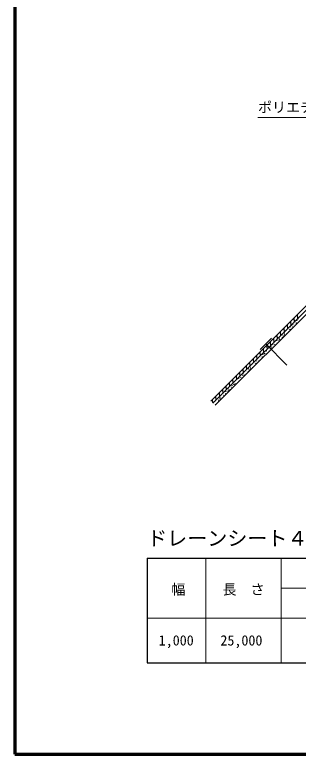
# Model space of a CAD drawing. Units: millimetres, scale not verified. Extents: x 200 to 8200, y 200 to 5825.
# Drawn here: x 200 to 1613, y 200 to 3891 of the extents above; entities that cross this region are included whole.
import ezdxf
from ezdxf.enums import TextEntityAlignment as Align

# ---------------------------------------------------------------- set-up
doc = ezdxf.new("R2010")
doc.units = ezdxf.units.MM
doc.header["$LTSCALE"] = 20
doc.layers.add('C-MTR', color=5, linetype='Continuous')
doc.layers.add('C-MTR-TXT', color=5, linetype='Continuous')
for name, color, linetype, lineweight in [('C-MTR-FRAM', 5, 'Continuous', 25), ('C-MTR-LINE', 5, 'Continuous', 13), ('C-STR', 7, 'Continuous', 25), ('C-STR-HTXT', 1, 'Continuous', 13), ('C-TTL', 2, 'Continuous', 70)]:
    doc.layers.add(name, color=color, linetype=linetype, lineweight=lineweight)
doc.styles.add('ＭＳ ゴシック', font='')
doc.styles.get('ＭＳ ゴシック').set_extended_font_data('MS Gothic')

msp = doc.modelspace()

# ---------------------------------------------------------------- linework, layer by layer
at = {"layer": 'C-MTR-FRAM'}
for p, q in [((860.7, 1179.02), (860.7, 656.02)), ((860.7, 1179.02), (4043.22, 1179.02)), ((860.7, 656.02), (4043.22, 656.02))]:
    msp.add_line(p, q, dxfattribs=at)
at = {"layer": 'C-MTR-LINE'}
for p, q in [((1152.4, 1179.02), (1152.4, 656.02)), ((1528.32, 1179.02), (1528.32, 656.02)), ((1528.32, 1029.02), (3384.89, 1029.02)), ((860.7, 879.02), (4043.22, 879.02))]:
    msp.add_line(p, q, dxfattribs=at)
at = {"layer": 'C-STR'}
for p, q in [((1177.93, 1962.8), (1811.24, 2596.12)), ((1188.53, 1952.19), (1821.85, 2585.52)), ((1199.14, 1941.59), (1832.46, 2574.91)), ((1591.96, 2376.83), (1593.66, 2357.33)), ((1608.93, 2393.8), (1610.63, 2374.3)), ((1541.05, 2325.92), (1542.75, 2306.41)), ((1558.02, 2342.89), (1559.72, 2323.39)), ((1574.99, 2359.86), (1576.69, 2340.36)), ((1507.1, 2291.98), (1508.81, 2272.47)), ((1524.08, 2308.95), (1525.78, 2289.44)), ((1479.67, 2275.76), (1423.1, 2219.19)), ((1473.16, 2258.04), (1474.87, 2238.53)), ((1490.13, 2275.01), (1491.84, 2255.5)), ((1439.22, 2224.1), (1440.93, 2204.59)), ((1557.45, 2141.41), (1451.38, 2247.47)), ((1456.19, 2241.07), (1457.9, 2221.56)), ((1405.28, 2190.16), (1406.99, 2170.65)), ((1422.25, 2207.13), (1423.96, 2187.62)), ((1371.34, 2156.22), (1373.05, 2136.71)), ((1388.31, 2173.19), (1390.02, 2153.68)), ((1320.43, 2105.3), (1322.14, 2085.8)), ((1337.4, 2122.27), (1339.11, 2102.77)), ((1354.37, 2139.24), (1356.08, 2119.74)), ((1286.49, 2071.36), (1288.19, 2051.86)), ((1303.46, 2088.33), (1305.16, 2068.83)), ((1252.55, 2037.42), (1254.25, 2017.91)), ((1269.52, 2054.39), (1271.22, 2034.89)), ((1218.61, 2003.48), (1220.31, 1983.97)), ((1235.58, 2020.45), (1237.28, 2000.94)), ((1184.66, 1969.54), (1185.96, 1954.77)), ((1201.63, 1986.51), (1203.34, 1967))]:
    msp.add_line(p, q, dxfattribs=at)
for centre in [(1606.36, 2363.78), (1611.08, 2372.18), (1574.77, 2332.2), (1579.49, 2340.6), (1586.02, 2331.66), (1587.34, 2345.87), (1588.65, 2338.57), (1596.91, 2351.15), (1596.92, 2343.27), (1604.28, 2352.25), (1536.43, 2294.96), (1546, 2300.24), (1546, 2292.36), (1553.37, 2301.34), (1555.44, 2312.87), (1560.17, 2321.27), (1564.99, 2317.81), (1565.33, 2311.68), (1572.7, 2320.66), (1492.29, 2253.39), (1504.82, 2252.78), (1506.89, 2264.31), (1511.61, 2272.71), (1518.14, 2263.78), (1519.46, 2277.99), (1520.77, 2270.68), (1535.11, 2280.75), (1537.74, 2287.65), (1460.7, 2221.8), (1468.55, 2227.08), (1469.86, 2219.77), (1478.12, 2232.36), (1478.12, 2224.47), (1485.49, 2233.45), (1487.56, 2244.99), (1497.11, 2249.92), (1497.45, 2243.8), (1427.2, 2181.45), (1434.58, 2182.54), (1436.65, 2194.08), (1441.37, 2202.48), (1446.2, 2199.01), (1446.54, 2192.89), (1453.9, 2201.87), (1455.98, 2213.4), (1467.23, 2212.87), (1385.74, 2143.16), (1390.46, 2151.56), (1395.28, 2148.1), (1395.62, 2141.98), (1402.99, 2150.96), (1405.06, 2162.49), (1416.31, 2161.96), (1417.64, 2176.16), (1418.94, 2168.86), (1427.21, 2173.56), (1354.15, 2111.58), (1358.88, 2119.98), (1365.4, 2111.05), (1366.72, 2125.25), (1368.03, 2117.95), (1376.29, 2130.54), (1376.3, 2122.65), (1383.67, 2131.63), (1315.81, 2074.34), (1317.12, 2067.04), (1325.38, 2079.62), (1325.39, 2071.74), (1332.76, 2080.72), (1334.83, 2092.25), (1339.55, 2100.65), (1344.37, 2097.19), (1344.71, 2091.06), (1352.08, 2100.04), (1281.84, 2029.81), (1283.92, 2041.34), (1288.64, 2049.74), (1293.46, 2046.28), (1293.8, 2040.15), (1301.17, 2049.13), (1314.49, 2060.14), (1237.73, 1998.83), (1242.55, 1995.36), (1250.26, 1998.22), (1252.33, 2009.75), (1257.05, 2018.15), (1263.58, 2009.22), (1264.9, 2023.43), (1266.21, 2016.13), (1274.47, 2028.71), (1274.48, 2020.83), (1201.42, 1958.84), (1212.67, 1958.31), (1213.99, 1972.52), (1215.3, 1965.21), (1223.56, 1977.8), (1223.56, 1969.92), (1230.93, 1978.9), (1233, 1990.43), (1242.89, 1989.24), (1199.35, 1947.31)]:
    msp.add_circle(centre, 0.3, dxfattribs=at)
at = {"layer": 'C-STR-HTXT'}
msp.add_line((1412.69, 3378.05), (2042.69, 3378.05), dxfattribs=at)
at = {"layer": 'C-TTL'}
msp.add_lwpolyline([(200, 200), (8200, 200), (8200, 5740), (200, 5740)], close=True, dxfattribs=at)

# ---------------------------------------------------------------- texts
at = {"layer": 'C-MTR', "style": 'ＭＳ ゴシック'}
msp.add_text('ドレーンシート４５標準規格', height=73.31, dxfattribs=at).set_placement((859.88, 1219.02), align=Align.BOTTOM_LEFT)
at = {"layer": 'C-MTR-TXT', "style": 'ＭＳ ゴシック'}
for s, p in [('幅', (1015.87, 1022.43)), ('長\u3000さ', (1340.98, 1022.43)), ('1,000', (1005.07, 768.21)), ('25,000', (1330.18, 768.21))]:
    msp.add_text(s, height=51.32, dxfattribs=at).set_placement(p, align=Align.MIDDLE_CENTER)
at = {"layer": 'C-STR-HTXT', "color": 7, "style": 'ＭＳ ゴシック'}
msp.add_text('ポリエチレンネット', height=51.32, dxfattribs=at).set_placement((1412.69, 3388.05), align=Align.BOTTOM_LEFT)

doc.saveas('drawing.dxf')
